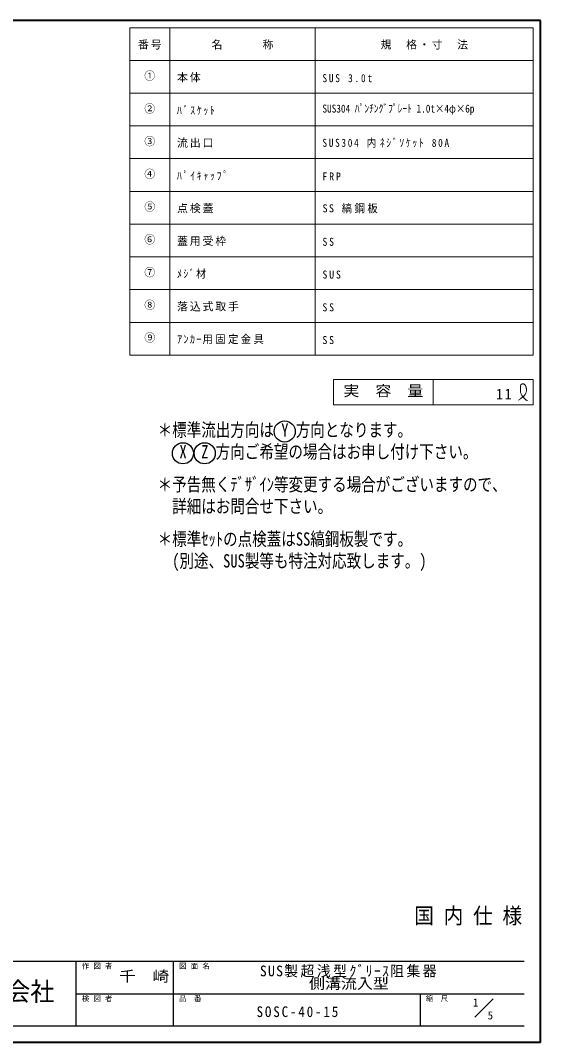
# Model space of a CAD drawing. Units: millimetres at full size, sheet at 1:5; details may follow other scales. Extents: x -1062 to 963, y -702 to 703.
# Drawn here: x 247 to 963, y -702 to 703 of the extents above; entities that cross this region are included whole.
import ezdxf
from ezdxf.enums import TextEntityAlignment as Align

# ---------------------------------------------------------------- set-up
doc = ezdxf.new("R2010")
doc.units = ezdxf.units.MM
doc.header["$LTSCALE"] = 5
doc.layers.add('0-A', color=4, linetype='Continuous', lineweight=9)
doc.styles.add('ＭＳ ゴシック', font='')
doc.styles.get('ＭＳ ゴシック').set_extended_font_data('MS Gothic')

msp = doc.modelspace()

# ---------------------------------------------------------------- linework, layer by layer
at = {"layer": '0-A', "color": 1, "lineweight": 40}
for p, q in [((962.602, 702.509), (-1062.398, 702.509)), ((962.602, -702.491), (962.602, 702.509)), ((962.602, -702.491), (-1062.398, -702.491))]:
    msp.add_line(p, q, dxfattribs=at)
at = {"layer": '0-A', "color": 3, "lineweight": 18}
for p, q in [((397.602, 242.509), (397.602, 692.509)), ((952.602, 692.509), (397.602, 692.509)), ((452.602, 242.509), (452.602, 692.509)), ((652.602, 242.509), (652.602, 692.509)), ((952.602, 242.509), (952.602, 692.509)), ((952.602, 647.509), (397.602, 647.509)), ((952.602, 602.509), (397.602, 602.509)), ((952.602, 557.509), (397.602, 557.509)), ((952.602, 512.509), (397.602, 512.509)), ((952.602, 467.509), (397.602, 467.509)), ((952.602, 422.509), (397.602, 422.509)), ((952.602, 377.509), (397.602, 377.509)), ((952.602, 332.509), (397.602, 332.509)), ((952.602, 287.509), (397.602, 287.509)), ((952.602, 242.509), (397.602, 242.509)), ((677.602, 209.176), (952.602, 209.176)), ((677.602, 174.176), (677.602, 209.176)), ((815.102, 174.176), (815.102, 209.176)), ((952.602, 209.176), (952.602, 174.176)), ((677.602, 174.176), (952.602, 174.176))]:
    msp.add_line(p, q, dxfattribs=at)
at = {"layer": '0-A', "color": 6, "lineweight": 25}
for p, q in [((-49.898, -590.705), (940.102, -590.705)), ((324.03, -679.991), (324.03, -590.705)), ((457.959, -679.991), (457.959, -590.705)), ((324.03, -635.348), (940.102, -635.348)), ((797.245, -679.991), (797.245, -635.348)), ((940.102, -679.991), (-49.898, -679.991))]:
    msp.add_line(p, q, dxfattribs=at)
at = {"layer": '0-A', "color": 7, "lineweight": 18}
msp.add_line((871.991, -667.745), (897.245, -642.491), dxfattribs=at)
at = {"layer": '0-A'}
for points in [[(932.419, 180.664), (932.947, 181.021), (933.856, 181.639), (934.759, 182.268), (935.655, 182.915), (936.539, 183.586), (937.408, 184.289), (937.905, 184.714), (938.495, 185.245), (939.476, 186.208), (940.389, 187.232), (941.212, 188.315), (941.918, 189.456), (942.484, 190.654), (942.738, 191.375), (942.878, 191.878), (943.056, 192.764), (943.159, 193.668), (943.193, 194.587), (943.163, 195.516), (943.075, 196.45), (942.999, 196.992), (942.918, 197.47), (942.741, 198.287), (942.507, 199.083), (942.207, 199.844), (941.827, 200.559), (941.358, 201.215), (941.04, 201.563), (940.82, 201.771), (940.409, 202.098), (939.964, 202.379), (939.489, 202.604), (938.99, 202.766), (938.473, 202.855), (938.166, 202.87), (937.902, 202.859), (937.448, 202.793), (937.004, 202.67), (936.584, 202.494)], [(936.584, 202.494), (936.197, 202.27), (935.856, 202), (935.684, 201.825), (935.449, 201.512), (935.16, 200.905), (934.991, 200.226), (934.912, 199.497), (934.891, 198.735), (934.897, 197.961), (934.901, 197.514), (934.895, 196.91), (934.866, 195.893), (934.832, 194.904), (934.816, 193.936), (934.844, 192.985), (934.937, 192.046), (935.031, 191.506), (935.143, 191.029), (935.394, 190.212), (935.711, 189.406), (936.086, 188.614), (936.509, 187.842), (936.97, 187.094), (937.252, 186.673), (937.469, 186.363), (937.853, 185.84), (938.249, 185.329), (938.654, 184.825), (939.067, 184.326), (939.487, 183.828), (939.734, 183.538), (939.997, 183.228), (940.46, 182.697), (940.937, 182.181), (941.436, 181.694), (941.963, 181.249), (942.525, 180.86), (942.868, 180.664), (943.02, 180.588)], [(943.02, 180.588), (943.287, 180.467), (943.56, 180.357), (943.838, 180.254), (944.119, 180.158), (944.402, 180.064), (944.566, 180.011)]]:
    msp.add_lwpolyline(points, dxfattribs=at)
at = {"layer": '0-A', "color": 5, "lineweight": 25}
for centre in [(610.685, 137.509), (470.685, 107.509), (500.685, 107.509)]:
    msp.add_circle(centre, 14.5, dxfattribs=at)

# ---------------------------------------------------------------- texts
at = {"layer": '0-A', "color": 7, "style": 'ＭＳ ゴシック'}
for s, height, p in [('①', 11, (417.602, 617.509)), ('②', 11, (417.602, 572.509)), ('③', 11, (417.602, 527.509)), ('④', 11, (417.602, 482.509)), ('⑤', 11, (417.602, 437.509)), ('⑥', 11, (417.602, 392.509)), ('⑦', 11, (417.602, 347.509)), ('⑧', 11, (417.602, 302.509)), ('⑨', 11, (417.602, 257.509)), ('作 図 者', 7.331, (331.53, -603.205)), ('図 面 名', 7.331, (465.459, -603.205)), ('検 図 者', 7.331, (331.53, -647.848)), ('品\u3000番', 7.331, (465.459, -647.848)), ('縮\u3000尺', 7.331, (804.745, -647.848)), ('1', 11, (869.451, -656.252)), ('5', 11, (889.811, -673.942))]:
    msp.add_text(s, height=height, dxfattribs=at).set_placement(p, align=Align.BOTTOM_LEFT)
for s, height, width, p in [('SUS304 ﾊﾟﾝﾁﾝｸﾞﾌﾟﾚｰﾄ 1.0t×4φ×6p', 11, 0.85, (662.602, 572.509)), ('実\u3000容\u3000量', 14.66, 1.1, (691.352, 181.676)), ('＊標準流出方向は Y 方向となります。', 18.33, 0.8, (435.935, 125.009)), (' X  Z 方向ご希望の場合はお申し付け下さい。', 18.33, 0.8, (455.935, 95.009)), ('＊予告無くﾃﾞｻﾞｲﾝ等変更する場合がございますので、', 18.33, 0.8, (435.935, 50.009)), ('詳細はお問合せ下さい。', 18.33, 0.8, (455.935, 20.009)), ('＊標準ｾｯﾄの点検蓋はSS縞鋼板製です。', 18.33, 0.8, (435.935, -24.991)), ('(別途、SUS製等も特注対応致します。)', 18.33, 0.8, (455.935, -54.991)), ('国 内 仕 様', 21.99, 0.9, (788.852, -545.705)), ('千\u3000崎', 14.66, 1.15, (382.959, -623.026)), ('工業株式会社', 25.66, 0.95, (94.566, -652.848)), ('側溝流入型', 14.66, 1.1, (644.03, -633.026))]:
    msp.add_text(s, height=height, dxfattribs=dict(at, width=width)).set_placement(p, align=Align.BOTTOM_LEFT)
at = {"layer": '0-A', "color": 7, "attachment_point": 7, "style": 'ＭＳ ゴシック'}
for s, insert, char_height in [('\\T1.17;番号', (408.852, 662.509), 11), ('\\T1.17;名\u3000\u3000\u3000称', (510.102, 662.509), 11), ('\\T1.17;規\u3000格・寸\u3000法', (742.602, 662.509), 11), ('\\T1.17;本体', (462.602, 617.509), 11), ('\\T1.39;\\W0.85;SUS\\~3.0t', (662.602, 617.509), 11), ('\\T1.39;\\W0.85;ﾊﾞｽｹｯﾄ', (462.602, 572.509), 11), ('\\T1.17;流出口', (462.602, 527.509), 11), ('\\T1.37;\\W0.85;SUS304\\~内ﾈｼﾞｿｹｯﾄ\\~80A', (662.602, 527.509), 11), ('\\T1.39;\\W0.85;ﾊﾟｲｷｬｯﾌﾟ', (462.602, 482.509), 11), ('\\T1.38;\\W0.9;FRP', (662.602, 482.509), 11), ('\\T1.17;点検蓋', (462.602, 437.509), 11), ('\\T1.24;\\W0.95;SS\\~縞鋼板', (662.602, 437.509), 11), ('\\T1.17;蓋用受枠', (462.602, 392.509), 11), ('\\T1.36;\\W0.9;SS', (662.602, 392.509), 11), ('\\T1.3;\\W0.9;ﾒｼﾞ材', (462.602, 347.509), 11), ('\\T1.38;\\W0.9;SUS', (662.602, 347.509), 11), ('\\T1.17;落込式取手', (462.602, 302.509), 11), ('\\T1.36;\\W0.9;SS', (662.602, 302.509), 11), ('\\T1.23;\\W0.95;ｱﾝｶｰ用固定金具', (462.602, 257.509), 11), ('\\T1.36;\\W0.9;SS', (662.602, 257.509), 11), ('\\T1.27;\\W0.95;11', (901.352, 181.676), 14.66), ('\\T1.18;\\W0.95;SUS製超浅型ｸﾞﾘｰｽ阻集器', (576.53, -613.026), 14.66), ('\\T1.28;\\W0.9;SOSC-40-15', (571.977, -667.669), 14.66)]:
    msp.add_mtext(s, dxfattribs=dict(at, insert=insert, char_height=char_height))

doc.saveas('drawing.dxf')
